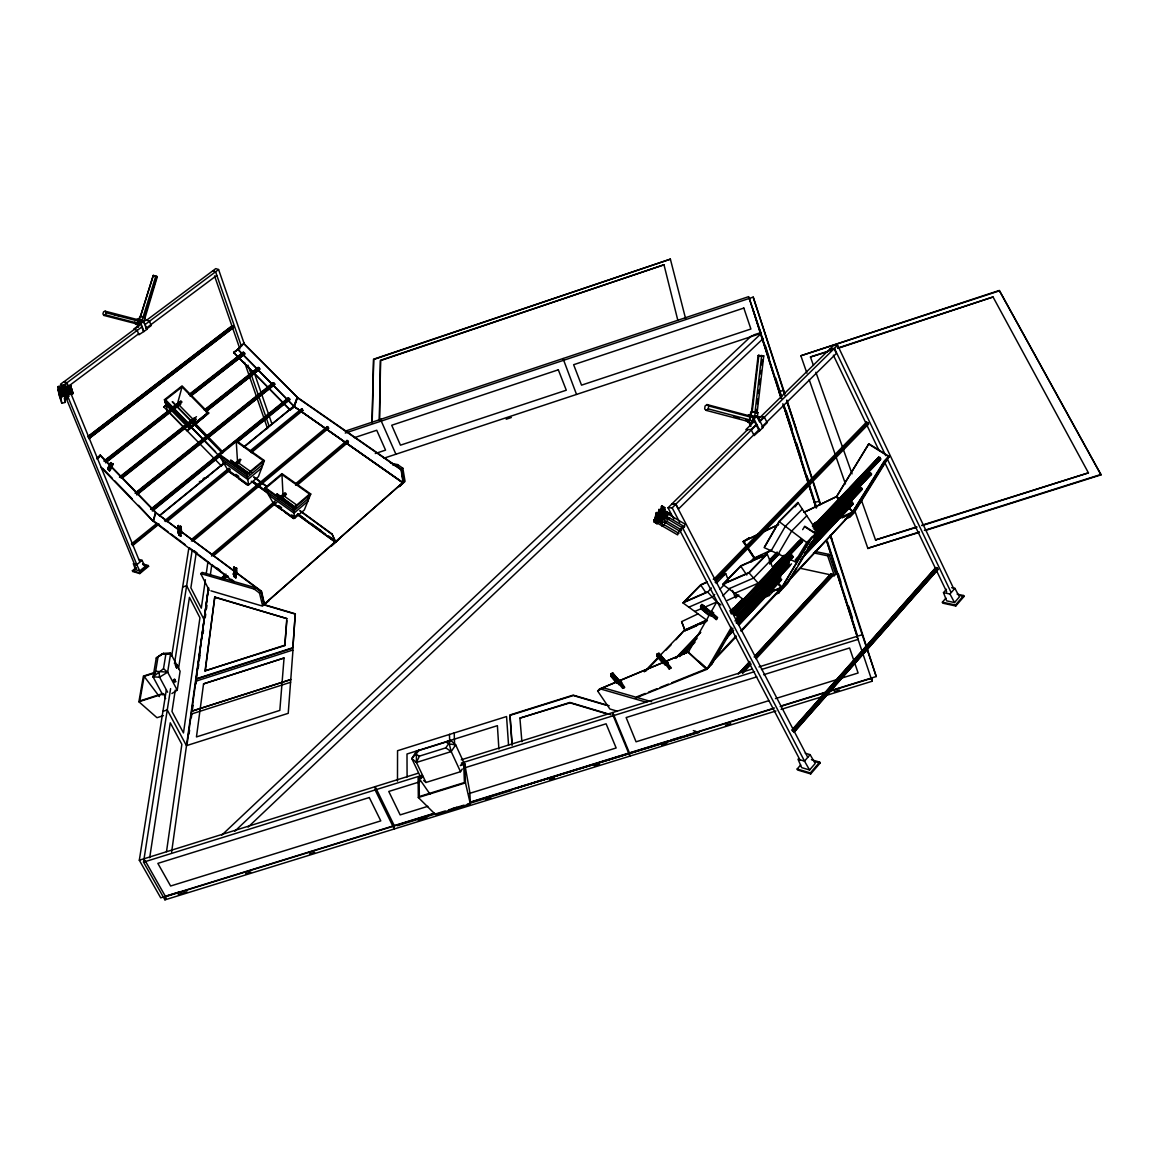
<?xml version="1.0" encoding="UTF-8"?>
<svg xmlns="http://www.w3.org/2000/svg" width="1159" height="1159" viewBox="0 0 1159 1159"><rect width="100%" height="100%" fill="white"/><g stroke="black" fill="none" stroke-linecap="round" stroke-linejoin="round"><path stroke-width="1.5" d="M397.479 781.094L397.551 750.713L506.555 716.537L508.569 745.367M381.297 419.123L381.268 421.079L395.914 454.241M379.355 419.746L380.442 360.29L663.991 264.774L380.587 360.594L379.5 420.08M372.025 422.499L373.56 359.203L670.38 259.152L373.691 359.507L372.169 422.818M399.276 486.534L403.115 482.868L401.13 469.83L297.284 397.667L294.067 406.795L290.127 409.996L294.314 406.577L297.544 397.465L401.376 469.598L403.404 482.912L399.276 486.534L403.115 482.868L293.72 406.229L243.767 446.896M335.777 541.615L402.854 482.579L335.777 541.615L328.533 536.371M57.95 389.554L58.167 386.541L61.818 385.585L62.296 387.077L58.631 388.033L59.703 396.769L57.95 389.554L58.414 391.047M58.979 392.829L59.196 389.815L62.861 388.859L63.325 390.351L59.66 391.307L60.732 400.029L58.979 392.829L59.457 394.306M63.644 391.597L65.15 396.364L65.049 402.419L61.76 403.289L60.225 393.104L63.89 392.148M60.485 397.595L60.225 393.104M196.161 679.203L208.388 588.135L196.161 679.203L292.865 648.098L295.255 613.806L262.89 604.245M292.865 648.098L295.255 613.806M284.824 645.577L286.809 618.573L214.763 597.015L205.056 670.844L284.824 645.577L286.838 620.688M60.413 393.437L60.558 391.539L71.626 388.598L71.858 389.308L60.717 392.235L60.485 391.51L60.833 393.365L71.959 390.453L71.626 388.598M749.627 419.833L749.974 416.95L748.337 415.559L707.004 404.549L705.034 406.07L704.672 408.997L706.295 410.402L747.656 421.325L749.627 419.833L708.279 408.881L706.295 410.402M750.25 416.052L750.713 412.068L755.233 411.894L757.885 412.59L757.406 416.574L751.191 415.617L751.655 411.633M747.555 422.108L750.076 420.21L750.51 416.545L748.424 414.792L753.35 417.298L752.915 420.963L750.409 422.861L745.483 420.34M758.131 355.552L751.481 412.126L757.117 412.546L763.767 355.914L758.131 355.552L763.767 355.914M752.22 411.778L758.884 355.147M755.045 411.996L761.695 355.32M754.77 415.878L755.233 411.894M756.784 409.344L756.378 412.879L757.117 412.546M757.406 404.042L758.029 398.739M758.652 393.437L759.073 389.902M759.696 384.6L760.318 379.297M760.941 373.995L761.347 370.46M761.97 365.157L762.593 359.855M708.279 408.881L708.627 405.94L707.004 404.549M205.244 671.191L214.763 597.015M203.549 683.868L196.45 736.936L279.826 710.395L284.056 658.008L203.549 683.868L284.071 658.022M775.922 710.989L164.94 899.848L165.418 896.4L144.947 860.311M171.619 852.082L208.577 587.627M210.301 575.299L211.822 564.462M189.076 733.821L189.583 730.242M191.322 717.74L191.815 714.161M192.568 708.801L193.06 705.223M196.045 683.781L196.537 680.217M198.276 667.714L198.783 664.136M199.522 658.776L200.029 655.197M203.013 633.756L203.506 630.192M205.244 617.675L205.737 614.111M206.49 608.75L206.983 605.172M166.505 851.677L181.847 744.339L170.272 722.81L149.685 857.761M205.375 579.761L201.318 608.171L190.873 587.816L196.248 552.626M206.143 574.429L207.91 561.999M171.894 693.546L177.24 690.199L180.094 671.249L170.648 653.357L163.52 653.314L156.262 658.008L153.075 676.87L162.724 694.864M175.27 690.098L171.996 711.496L183.484 732.923L199.942 617.776L189.424 597.334L178.529 668.685M462.282 769.011L460.514 771.706L425.961 782.47L416.472 762.448L416.356 751.307L419.37 750.119L411.807 758.566L421.297 778.544M164.94 899.848L143.528 862.151L170.59 688.634M174.458 663.788L192.191 550.032M163.854 896.878L160.724 897.848L139.312 860.224L166.316 689.996M171.662 656.269L188.888 547.743M177.24 690.199L167.649 672.162L170.648 653.357L162.043 653.908L156.262 658.008L163.52 653.314M684.462 526.693L684.882 524.056L662.05 510.467L660.282 514.886L667.671 519.681L669.612 517.957L684.462 526.693L683.187 528.214L667.294 518.696M163.491 668.757L167.649 672.162L159.58 677.189L153.075 676.87L163.491 668.757L165.809 654.473L170.648 653.357M659.254 514.248L656.342 512.539L654.763 521.608L677.624 534.893L679.319 530.735M664.527 522.043L680.405 531.561L682.1 527.403L680.84 528.91M153.075 676.87L155.625 671.293L158.03 656.994M667.859 514.335L667.497 516.421L662.847 513.379L663.107 511.829L667.859 514.335L666.613 515.856L661.861 513.365M163.405 715.654L156.987 717.711L138.892 701.76L143.397 676.103L154.784 672.423M155.509 672.698L144.136 676.378L139.833 700.934L162.955 693.502M665.092 517.696L664.73 519.783L660.065 516.755L660.355 515.204L665.092 517.696L663.846 519.218L660.673 517.551M662.354 507.758L662.513 506.831L663.716 508.569L661.905 507.555M663.745 513.278L664.759 507.555L661.832 505.831L659.659 515.335L662.6 517.059L660.934 515.48M663.643 511.148L664.759 507.555M662.34 521.043L661.963 523.144L657.312 520.101L657.588 518.551L662.34 521.043L661.079 522.564L656.342 520.072L657.588 518.551M659.167 510.916L658.993 511.843L659.761 510.177L660.963 511.916L659.167 510.916L659.761 510.177M656.342 512.539L654.14 522.043L657.081 523.767L655.414 522.202M681.666 530.04L666.845 521.318L664.904 523.042L657.515 518.261L659.297 513.843L658.037 515.364M660.282 514.886L661.832 505.831M657.515 518.261L659.08 509.192L656.892 518.696L659.833 520.42L658.167 518.841M656.414 514.263L656.255 515.19L657.023 513.524L658.211 515.262L656.414 514.263L657.023 513.524M654.763 521.608L656.53 517.189M193.654 424.426L207.606 412.923L182.035 386.932L177.559 403.491L172.546 407.461M100.876 467.251L153.031 521.101L155.668 512.119L100.282 455.11L96.791 458.631M264.469 604.23L268.801 600.521L264.469 604.23L261.528 591.249L155.726 512.626L153.365 521.376L234.002 582.006M138.979 319.276L139.877 316.393L144.962 318.059L144.064 320.942L139.5 319.58L153.292 275.393L157.305 276.697L144.962 318.059M153.292 275.393L140.413 316.566M157.305 276.697L155.726 276.248L142.05 320.406M144.542 315.929L156.871 276.494M103.788 315.407L105.339 314.828L106.02 312.713L105.15 311.177L103.6 311.757L102.919 313.872L103.788 315.407L135.849 323.694L137.385 323.144L138.066 321.057L137.197 319.551L105.15 311.177M135.675 324.259L137.617 323.549L138.472 320.913L137.37 318.986L139.587 319.565L140.688 321.478L139.833 324.114L137.878 324.824L135.675 324.259L134.574 322.332M297.255 397.175L243.752 343.484L297.255 397.175L293.835 406.316L289.808 409.735L233.712 352.495L237.783 349.41L293.835 406.316L289.808 409.735M264.411 460.616L258.399 476.711L248.62 484.853L227.787 469.917L218.863 454.792L236.219 440.666L264.411 460.616L247.099 474.958L248.62 484.853M262.021 463.774L263.223 460.659L236.248 441.565L220.051 454.748L221.818 457.66M107.946 469.207L108.685 467.338L110.308 469.004L109.569 470.873L107.946 469.207L109.569 470.873M110.598 465.223L111.93 465.02L110.598 465.223L109.221 469.018L108.062 467.83L110.467 462.934L112.423 464.629L113.292 463.948L110.062 470.482M109.975 465.005L110.96 462.542M108.366 467.12L109.801 468.844L111.467 464.542M110.815 468.613L112.829 463.47M110.308 469.004L110.656 468.164L109.801 468.844M111.93 465.02L112.597 464.208M111.25 466.947L110.351 468.135M310.757 494.024L304.295 510.018L294.56 518.363L273.263 503.107L264.672 488.113L281.941 473.64L310.757 494.024L293.531 508.743L294.56 518.363M307.628 498.732L309.569 494.082L281.97 474.553L265.86 488.069L267.57 490.967M166.606 404.723L163.709 407.07L166.186 405.143M415.893 754.364L419.442 756.117L445.809 747.859L450.851 740.514L455.675 744.846L464.933 764.94M416.472 762.448L451.199 751.583L455.675 744.846L449.257 743.919L445.636 741.89L450.851 740.514L416.356 751.307L411.807 758.566L416.472 762.448L419.442 756.117M221.079 465.585L163.781 406.91M59.964 390.047L61.833 389.554M62.064 391.568L60.833 393.365M60.992 393.321L61.21 391.785M62.253 395.074L62.035 396.595L62.253 395.074L72.771 393.002L72.669 391.872L61.528 394.799L61.441 396.726L73.003 393.727L72.669 391.872M709.424 613.922L700.558 606.548L701.919 604.476L711.148 612.14M700.558 606.548L701.919 604.476M700.659 608.374L708.497 614.878L700.659 608.374L701.832 606.983M711.742 615.226L711.09 615.907L709.351 614.458L711.8 611.459L713.567 612.879L712.292 614.647M711.191 612.532L711.8 611.459M711.09 615.907L712.35 614.14L717.059 618.066L716.219 619.572L711.51 615.646L712.35 614.14M712.061 615.081L713.567 612.879M716.219 619.572L717.595 617.515L712.901 613.575M815.009 534.024L817.37 531.59L797.899 502.499L779.051 521.521L764.114 547.57L795.161 561.738L801.014 555.683M765.056 546.382L779.37 521.449L796.943 503.701L795.117 506.845M796.103 505.585L797.899 502.499M771.17 550.786L785.353 526.316L802.332 509.149M720.884 604.94L716.668 602.086L688.33 652.097L706.947 669.207L731.401 627.251M735.023 621.036L737.732 616.371L789.322 562.057M723.303 643.39L711.872 663.962L706.744 669.38L635.262 698.124M725.128 640.275L731.488 629.366M737.863 618.471L742.412 610.677L736.443 621.919M732.807 628.149L711.872 663.962L708.12 667.41M778.254 554.016L791.64 531.097L806.78 515.769M773.357 579.036L777.935 571.315M780.05 567.939L786.179 557.436M802.665 529.663L804.781 526.273L815.675 533.343M795.161 561.738L806.722 542.557L812.647 536.472M775.038 594.625L778.326 593.191L787.468 583.513L820.514 528.968L810.967 538.312L778.544 593.002L811.358 538.645L860.181 487.273L861.499 487.707L861.803 489.779L809.648 544.933M784.295 585.078L778.326 593.191M813.56 536.675L815.385 533.647L804.491 526.577M782.6 587.932L787.091 583.194L796.262 568.04M798.102 565.013L820.123 528.649M804.36 512.09L836.479 496.689L868.859 443.767L889.214 456.472L854.473 512.22L849.88 517.059L845.012 519.333M804.1 512.365L836.726 496.443L868.859 443.767M845.751 507.888L851.184 501.876L852.473 502.311L852.792 504.353L800.999 559.232M860.181 487.273L855.95 492.024M818.92 529.866L871.525 474.074L869.366 472.35L865.136 477.117M814.748 528.823L880.405 459.703L880.101 457.559L878.754 457.124L849.721 487.939M889.214 456.472L884.752 461.181L849.735 516.566L884.36 460.876L888.547 456.487L854.791 510.684M707.033 669.062L709.178 666.425M657.776 515.06L658.384 514.321M660.529 511.713L661.123 510.989M663.875 507.628L663.107 509.294L661.746 508.497M655.357 521.593L653.821 520.304L663.614 508.41L665.165 509.714L663.078 512.249M657.356 516.03L653.821 520.304M659.442 513.495L663.614 508.41M660.644 513.567L663.774 509.757L663.194 508.873M654.14 522.043L654.748 521.318L657.704 522.912L657.081 523.767M656.892 518.696L657.501 517.957L660.442 519.681M659.659 515.335L660.268 514.596L663.223 516.19L662.6 517.059M656.052 521.622L657.312 520.101M659.833 520.42L660.456 519.551M662.137 526.389L664.064 524.679L678.884 533.372M664.904 523.042L666.845 521.318M667.671 519.681L669.612 517.957M662.818 526.2L664.064 524.679M819.688 762.115L820.05 763.115L810.706 773.922L810.344 772.937L819.688 762.115L811.445 759.71M945.918 598.145L942.397 602.187L942.702 603.158L955.784 605.998L955.48 605.027L963.694 595.538L957.146 594.147M955.784 605.998L963.984 596.508L963.694 595.538M809.576 769.982L804.505 761.115L798 759.203L801.666 767.62L809.576 769.982L815.183 763.491L810.127 754.654L805.244 753.234M946.468 589.236L943.498 592.64L946.657 600.855L954.509 602.55L959.42 596.871L954.9 588.337L951.669 587.656M810.706 773.922L797.522 769.982L797.16 768.996L800.666 764.969M804.505 761.115L810.127 754.654M943.498 592.64L949.96 594.016L954.9 588.337M863.267 651.416L865.657 648.721M908.54 600.275L910.916 597.58M937.443 568.127L938.037 569.388L793.915 732.43L793.234 731.126L937.443 568.127L935.327 568.055L792.321 729.533M794.393 731.604L938.037 569.388M936.081 567.461L791.829 730.344L793.234 731.126M665.165 509.714L663.774 509.757M742.6 673.408L751.162 664.15M756.045 658.848L833.089 575.53L832.481 574.328L830.583 574.256L754.741 656.153M800.84 568.403L834.364 575.661L835.697 574.227L829.004 554.379L814.849 551.438M738.834 673.321L749.844 661.441M738.24 674.132L749.25 662.238M754.147 656.95L831.235 573.691M756.595 656.052L760.261 652.082M800.608 608.475L804.274 604.52M741.963 672.177L750.525 662.934M755.407 657.646L832.481 574.328M813.517 552.857L827.671 555.813L829.004 554.379M846.331 518.218L849.576 516.697L853.589 512.423L842.897 502.905M853.85 512.191L849.735 516.566L854.212 512.51L843.158 502.673M742.412 610.677L737.617 615.762L742.818 611.01M713.785 659.587L735.979 636.001M740.92 630.757L781.601 587.512L771.72 591.843M788.366 580.326L852.792 511.843L785.049 584.759M710.51 664.02L736.4 636.494M741.325 631.249L780.775 589.308M735.951 620.311L789.395 563.853M815.501 536.284L861.499 487.707M828.555 522.767L831.032 520.145M746.396 610.069L750.119 606.143M766.099 589.062L768.576 586.44M783.484 570.692L787.207 566.765M824.469 527.591L826.946 524.969M736.834 621.63L791.496 563.839M810.127 544.136L862.31 488.968M736.371 622.397L789.772 565.94M736.544 622.745L739.022 620.123M743.977 614.878L758.841 599.16M812.111 542.832L819.543 534.965M824.498 529.735L839.362 514.002M736.371 623.296L780.818 576.284M807.968 547.57L851.184 501.876M737.167 622.76L739.63 620.137M744.571 614.922L759.377 599.261M764.317 594.045L779.123 578.37M812.43 543.136L819.833 535.299M826.005 528.779L839.58 514.422M754.335 605.635L756.813 603.028M816.255 540.123L819.964 536.197M836.059 519.16L839.768 515.233M727.823 634.263L732.749 629.047M737.689 623.817L780.891 578.095M804.346 553.263L852.473 502.311M726.215 638.174L733.618 630.337M738.558 625.107L781.731 579.355M802.709 557.146L853.285 503.557M724.549 640.246L733.169 631.09M739.341 624.556L781.267 580.137M734.038 614.878L791.148 554.726M814.734 529.88L869.366 472.35M736.052 613.053L752.191 596.059M754.668 593.451L774.531 572.532M777.008 569.924L790.67 555.538M815.487 529.402L819.21 525.476M822.933 521.55L840.304 503.252M842.796 500.645L862.644 479.725M735.385 615.4L792.495 555.219M814.835 531.677L870.699 472.8M737.515 615.429L793.35 556.523M816.936 531.662L871.525 474.074M740.775 612.3L792.872 557.334M742.861 611.387L747.83 606.143M750.322 603.52L768.953 583.832M772.691 579.906L787.598 564.158M821.151 528.75L831.09 518.247M834.813 514.321L852.213 495.951M730.88 611.155L742.05 599.435M773.053 566.867L784.223 555.147M812.749 525.186L815.226 522.579L817.312 522.984M730.46 612.111L742.861 599.073M772.647 567.794L783.803 556.059M812.343 526.085L816.066 522.187M731.184 612.184L800.623 539.21M813.024 526.186L878.754 457.124M730.721 612.995L798.899 541.34M813.763 525.708L847.229 490.547M740.398 603.839L742.89 601.231M773.893 568.634L778.862 563.419M731.315 614.024L801.985 539.703M813.154 527.968L880.101 457.559M819.587 521.811L822.064 519.218M737.124 608.968L740.847 605.056M775.559 568.533L780.529 563.317M733.459 614.067L802.868 541.021M814.009 529.286L880.941 458.848M734.226 613.575L802.361 541.861M762.579 598.261L769.214 595.509L774.922 589.496M675.914 658.355L700.804 632.321M734.4 597.175L736.892 594.581M769.257 560.739L776.718 552.93M689.272 645.563L694.255 640.362M770.112 560.999L772.589 558.392M679.652 656.617L697.081 638.392M735.646 598.015L738.138 595.407M770.474 561.55L777.95 553.741M684.317 652.937L691.778 645.128M770.098 563.115L778.79 554.002M656.849 656.139L663.412 663.354L656.849 656.139L658.182 655.023L669.207 669.004L669.714 668.468M683.853 653.908L695.052 642.187M769.663 564.042L779.601 553.625M669.207 669.004L671.22 667.845L667.555 663.383L666.483 663.832M619.065 680.985L688.634 651.778M709.351 614.458L710.612 612.691L701.383 605.027M662.991 663.542L664.324 662.412M664.411 662.064L665.73 660.949L660.195 654.965M670.713 668.381L667.019 663.948L665.309 665.063L663.948 663.412L665.657 662.296L658.428 653.575L656.936 654.212L657.747 655.197M665.107 662.209L666.816 661.094L668.192 662.716L667.555 663.383M663.948 663.412L665.657 662.296M664.672 662.397L666.816 661.094M665.309 665.063L665.947 664.397L664.585 662.745M676.378 657.37L700.022 632.655M769.692 559.811L777.153 552.003M708.497 614.878L709.656 613.488M730.894 610.387L733.154 608.04M616.66 683.086L617.95 682.014L612.024 674.886L610.735 675.958L616.66 683.086L617.544 682.173L622.687 688.345L624.585 687.244L620.34 680.739L618.718 681.811M622.687 688.345L624.585 687.244M656.936 654.212L658.935 653.039L666.179 661.76M658.269 654.661C660.673 651.865 658.355 656.255 657.457 653.676M657.269 655.951L658.182 655.023M644.303 671.814L684.462 630.134L705.874 620.746M751.148 560.927L753.654 558.334L771.532 549.946M645.94 670.974L658.5 657.95M666.019 650.127L671.047 644.911M676.059 639.71L684.462 630.134M751.525 561.362L754.016 558.768L762.144 554.958M734.864 593.249L758.218 583.209L772.836 568.055M97.139 458.356L100.282 455.11M612.024 674.886L610.836 674.103L612.213 673.509L619.196 681.912L617.573 682.97L618.892 684.563L619.529 683.911M618.892 684.563L620.514 683.491L624.078 687.765M681.622 621.63L685.143 630.815L681.622 621.63L698.254 613.763M746.439 601.666L722.694 584.397L749.004 572.894L767.229 554.031L776.168 576.371M770.04 561.057L753.611 578.051L728.779 588.83M795.262 559.869L797.595 557.465M713.654 579.442L866.526 422.079L867.903 422.716L868.54 424.049L715.103 582.209M867.903 422.716L715.06 580.181L715.784 581.572M618.051 681.651L619.341 680.579L613.01 673.625M618.457 681.492L619.341 680.579M619.196 681.912L617.573 682.97M618.312 681.97L620.34 680.739M751.51 561.898L753.509 559.84M612.213 673.509L612.72 672.988L619.703 681.391M610.836 674.103L612.126 674.524L613.415 673.451M616.762 711.032L609.851 708.989L597.653 690.996L599.145 689.446L603.231 687.765L651.677 701.717M754.509 558.812L743.093 541.63L757.798 534.429M743.745 541.239L749.366 537.819L743.745 541.239L745.599 544.107M597.653 690.996L603.231 687.765M722.694 584.397L740.789 565.809L767.229 554.031M740.746 566.186L723.868 583.542L749.047 572.503L766.056 554.915L740.746 566.186L746.787 575.009M714.741 594.495L712.234 597.059L688.852 607.171M719.725 589.38L724.708 584.266M722.767 595.856L729.982 588.453M707.396 620.659L682.955 602.883L707.714 592.061L711.394 587.99M716.117 583.47L725.722 573.633L728.46 580.442M682.955 602.883L700.804 584.716L707.033 581.948M707.091 582.253L700.731 585.078L684.071 602.043L707.787 591.684M759.319 429.352L678.45 509.047L675.885 504.122L671.727 504.064L747.584 429.67M761.898 426.816L836.349 353.452L834.074 348.714L829.873 348.975L759.159 418.327M759.102 430.684L753.292 419.051L757.349 415.849L763.144 427.468L754.118 435.596L751.09 429.54L745.86 429.67L754.089 421.601M751.09 429.54L756.088 424.643M763.144 427.468L762.332 427.497L767.157 422.731L764.158 416.704L759.319 421.456L756.537 415.878M673.872 519L668.019 507.801L672.177 507.859L675.784 504.324L807.722 757.276M675.885 504.122L756.914 424.527M759.478 421.992L834.074 348.714M837.609 345.31L833.408 345.57L830.25 348.656L834.466 348.395L837.609 345.31L953.799 588.83M753.292 419.051L757.349 415.849M668.019 507.801L671.626 504.266L675.784 504.324M866.526 422.079L866.439 424.107M867.816 424.745L868.54 424.049M248.113 827.106L763.332 338.399M234.683 831.351L760.318 334.343M221.659 835.233L751.756 335.603M187.222 430.815L208.75 413.039L182.064 385.889L164.433 399.725L167.475 410.677L187.222 430.815L208.75 413.039M335.241 541.775L264.73 603.81L335.241 542.079L297.588 514.495M268.801 600.753L264.252 604.737L261.253 591.481L155.726 512.626M297.588 514.799L335.473 542.151L331.981 533.922L300.21 510.728M210.952 590.829L262.687 606.157L259.5 593.002L260.949 591.742L255.646 587.787L202.173 572.387L200.739 573.604L209.228 590.308M402.839 468.222L405.056 481.42L403.767 482.564L401.521 469.366L402.839 468.222L397.624 464.614L390.569 463.151M200.739 573.604L254.198 589.047L255.646 587.787M392.785 465.02L396.32 465.759L397.624 464.614M301.673 408.721L302.586 410.692L301.673 408.721L249.895 451.054M307.787 501.369L294.009 513.162L268.613 494.994M298.182 513.77L294.502 516.928L291.633 514.871M235.857 577.935L234.509 570.069L236.682 568.2L235.842 568.924L234.06 566.997L233.886 572.85L235.176 574.821L233.336 574.4L233.93 573.893L234.118 576.631L235.857 577.935L236.233 572.85L235.625 573.372M236.19 567.823L236.103 573.546L236.958 572.821L236.682 568.2M236.291 573.879L236.175 574.763M234.118 576.631L234.437 573.459M309.569 494.082L293.502 507.801L265.86 488.069M309.265 497.704L293.778 510.96L266.642 491.575M220.5 578.776L225.976 574.111M221.036 578.645L225.15 575.139M221.934 579.457L226.048 575.951M234.77 574.676L234.002 569.692L235.349 569.344M223.658 579.21L227.772 575.704M233.336 574.4L233.886 572.85M234.987 571.923L234.379 572.445L234.06 566.997M833.089 575.53L832.437 576.081L830.583 574.256M211.561 554.567L275.378 500.833M278.131 498.5L285.027 492.691M295.617 483.752L347.048 440.449L347.961 441.072L348.41 442.057L296.994 485.404M211.503 556.088L274.9 502.644M279.044 499.167L285.94 493.357M295.588 485.215L347.961 441.072M213.386 555.929L276.769 502.484M281.84 498.182L286.403 494.357M261.659 467.99L247.794 479.507L222.963 461.746M191.481 539.514L327.273 426.613L328.171 427.236L328.62 428.222L192.887 541.195M191.409 541.021L328.171 427.236M263.223 460.659L247.07 474.045L220.051 454.748M263.035 464.31L247.447 477.233L220.92 458.283M180.5 536.356L180.167 532.546L179.152 533.734L177.935 532.821L178.544 532.314L178.805 535.081L180.992 535.951L180.587 526.2L179.732 526.91M139.746 570.938L136.776 564.694L133.314 563.68L135.56 569.692L139.746 570.938L145.02 566.577L142.064 560.333L138.602 559.333M132.401 570.735L139.384 572.821L148.193 565.534L148.584 566.302L139.79 573.589L132.792 571.488L132.401 570.735L136.168 567.62M136.776 564.694L142.064 560.333M177.935 532.821L177.979 525.766L180.225 527.273L180.587 526.2M180.167 531.778L180.775 531.271L180.746 533.169M179.297 533.039L179.254 527.302L178.399 528.011L179.297 533.039L179.659 531.967M180.63 531.938L181.485 531.228L181.079 526.563M132.792 571.488L136.559 568.388M178.805 535.081L180.992 535.951M180.167 526.65L179.732 527.664M156.972 523.317L131.46 543.89L132.691 545.57L159.087 524.013M133.213 543.658L135.994 541.398M132.807 544.513L157.827 524.085M164.535 520.84L228.917 468.207M234.509 463.643L240.101 459.065M165.433 521.507L229.801 468.859M235.393 464.281L241 459.703M250.793 451.691L302.557 409.344M181.441 508.453L184.238 506.164M188.439 502.731L191.235 500.442M194.031 498.153L198.232 494.719M201.029 492.43L228.989 469.554M258.356 445.534L261.152 443.245M270.945 435.248L273.741 432.959M283.52 424.947L286.316 422.658M290.518 419.225L293.314 416.936M296.11 414.661L298.906 412.372M166.968 521.695L230.293 469.859M235.885 465.281L240.072 461.847M251.271 452.691L303.021 410.329M327.273 426.613L327.273 427.961L328.62 428.222M159.391 515.596L223.774 463.165M153.031 521.101L138.472 505.324M159.42 515.9L224.658 462.76M243.781 447.215L294.024 406.302L237.928 349.323L233.625 352.669L237.783 349.41M224.049 463.542L221.297 466.034M152.148 510.192L219.457 455.646M236.291 441.999L289.576 398.812L288.084 398.001L150.641 509.294M153.147 509.917L216.211 458.805M238.638 440.623L283.477 404.274M286.287 401.999L289.75 399.696L289.576 398.812M152.38 511.076L219.659 456.516M237.885 441.738L289.75 399.696M151.278 509.308L288.736 397.972M160.695 502.224L163.491 499.949M173.314 491.996L176.11 489.721M178.921 487.461L208.359 463.6M233.582 443.173L236.393 440.898M240.594 437.494L243.39 435.219M246.201 432.944L277.044 407.968M97.197 458.819L99.442 457.008L97.24 458.761M207.606 412.923L191.264 425.99L165.592 399.826L182.035 386.932M206.085 415.299L189.395 428.787L165.824 404.752M135.038 493.183L273.06 382.745L274.538 383.557L274.726 384.44L136.762 494.965M135.661 493.183L273.712 382.702M140.905 489.547L143.716 487.302M146.541 485.041L171.88 464.759M187.367 452.372L190.177 450.112M192.988 447.867L195.813 445.607M198.624 443.346L202.839 439.971M207.07 436.595L222.557 424.194M239.449 410.677L242.26 408.417M245.085 406.172L273.234 383.629L273.06 382.745M136.516 494.082L274.538 383.557M137.544 493.821L176.95 462.253M179.761 460.007L182.586 457.747M185.397 455.501L205.1 439.71M207.91 437.465L229.033 420.543M231.843 418.298L274.726 384.44M121.97 477.754L150.235 455.386M153.06 453.155L185.57 427.425M191.235 422.948L195.465 419.587M206.78 410.648L259.717 369.199L259.544 368.316L258.066 367.519L204.317 410.011M122.593 477.754L186.208 427.396M189.033 425.165L196.103 419.558M205.998 411.735L259.717 369.199M119.449 477.102L184.513 425.672M187.338 423.426L194.408 417.834M120.072 477.102L185.15 425.643M187.975 423.412L196.465 416.689M204.955 409.982L258.703 367.475M121.115 476.871L123.941 474.639M126.766 472.394L143.73 458.978M160.695 445.563L163.52 443.332M166.345 441.086L183.31 427.671M210.185 406.432L222.905 396.364M242.695 380.703L258.24 368.417L258.066 367.519M120.927 477.986L185.991 426.512M188.816 424.266L195.885 418.674M205.795 410.837L259.544 368.316M112.423 464.629L113.292 463.948M290.112 409.764L294.125 406.606M347.048 440.449L347.048 441.782L348.41 442.057M103.904 461.05L169.243 410.025M172.083 407.794L180.601 401.144M189.12 394.48L243.1 352.322L244.563 353.118L244.752 354.002L190.8 396.204M104.513 461.05L169.866 409.996M172.705 407.765L181.224 401.115M189.757 394.451L243.738 352.278M106.99 459.732L118.348 450.851M133.966 438.653L136.805 436.436M139.645 434.219L151.003 425.339M165.201 414.241L169.46 410.909M176.559 405.36L179.399 403.144M202.115 385.396L217.733 373.198M229.091 364.317L231.93 362.101M234.77 359.884L243.289 353.22L243.1 352.322M105.368 461.934L170.706 410.851M173.546 408.634L182.064 401.97M190.598 395.306L244.563 353.118M106.425 461.731L123.462 448.403M126.302 446.186L170.301 411.778M177.399 406.229L180.239 404.013M190.177 396.233L244.752 354.002M105.614 462.832L170.924 411.749M173.763 409.533L180.862 403.984M233.698 327.36L88.982 438.595L233.698 327.36L233.365 326.389L231.974 325.882L87.693 436.813L232.495 325.65M90.953 435.61L96.661 431.22M115.234 416.936L122.361 411.445M140.934 397.16L152.351 388.381M165.201 378.486L168.055 376.298M170.909 374.096L176.617 369.707M195.19 355.422L208.04 345.541M220.891 335.646L232.307 326.867L231.974 325.882M89.475 438.392L89.069 437.407L233.365 326.389M138.95 333.575L68.395 386.309L66.947 382.76L64.18 381.63L139.152 325.795M146.15 328.2L216.704 275.465M143.47 331.387L140.268 322.912L143.325 320.637L147.048 329.315L138.906 334.806L137.226 330.402L133.734 329.098L140.34 324.187M145.397 326.186L146.498 329.113L151.163 325.636L149.511 321.231L146.02 319.956L142.528 322.564M140.268 322.912L143.861 320.84M146.353 320.42L215.777 268.598L218.587 269.54L244.39 344.223M66.57 382.905L63.788 381.775L60.456 384.266L63.238 385.396L66.57 382.905L139.674 561.579M66.947 382.76L141.804 326.983M218.587 269.54L144.846 324.723L143.325 320.637M63.542 385.469L65.179 385.281L63.542 385.469L67.526 398.58L68.077 396.508L65.672 388.931M68.714 396.436L67.077 396.639L68.714 396.436L64.962 384.947M64.035 395.277L62.861 388.859M765.824 530.576L778.674 524.419M743.093 541.63L759.145 533.922M763.969 531.619L778.413 524.679M821.905 526.331L826.787 524.042M838.16 518.71L852.792 511.843M765.389 553.437L770.271 551.162M841.796 517.653L853.183 512.321M842.216 517.74L853.589 512.423L849.576 516.697M727.417 600.391L738.862 595.089M756.928 413.039L757.885 412.59M713.263 579.167L716.378 577.79M722.608 575.023L725.722 573.633M719.811 576.602L724.578 574.487M704.773 620.891L685.389 630.018M741.007 604.984L744.295 603.535M772.3 591.249L782.18 586.903M740.442 605.577L747.033 602.68M686.49 629.873L706.251 621.21M777.066 590.163L780.355 588.714M686.794 630.09L696.675 625.759M699.964 624.31L706.555 621.427M777.385 590.395L780.673 588.946M694.748 611.459L701.036 608.765M704.179 607.432L716.755 602.043L707.714 592.061M611.344 673.582L612.72 672.988M610.735 675.958L617.066 682.926M620.673 682.723L621.673 682.303M667.135 663.165L668.192 662.716M619.123 684.071L620.514 683.491M665.527 664.571L667.019 663.948M616.066 682.043L599.333 689.185L615.777 682.347M619.355 680.681L662.122 662.89M665.411 661.528L688.432 651.952M636.928 696.791L645.23 693.444M648.547 692.111L656.849 688.765M660.166 687.432L668.468 684.085M671.785 682.752L704.991 669.38M135.661 320.116L137.197 319.551M208.49 476.74L203.347 478.45L203.042 480.478L199.362 481.695M345.368 431.105L748.714 296.632L781.224 398.595L779.051 391.771L783.31 390.38L784.44 393.741M345.281 433.06L753.205 297.11L784.715 393.379M354.408 437.667L376.733 430.25L385.556 450.127L375.299 453.517M753.336 335.038L759.753 332.952M383.803 458.24L761.376 333.241M506.193 419.225L511.336 417.515M1101.05 474.857L999.449 290.822L800.869 355.755L999.348 290.445L1101.05 474.857L926.244 530.214M827.627 351.742L810.445 356.986L830.931 350.264M837.754 348.019L993.031 296.965L1088.431 472.858L921.999 525.621M837.87 348.381L993.031 296.965M182.658 587.019L186.628 585.715L204.1 619.703M205.056 670.844L284.65 645.23M195.972 678.855L292.705 647.751M138.892 701.76L163.723 693.777L165.65 698.602M162.941 711.307L167.258 709.916L186.483 745.715M191.394 714.031L290.634 682.26M916.726 526.867L875.538 539.92L916.856 527.258M921.883 525.23L1088.431 472.858M919.261 531.995L867.845 548.279L919.391 532.387M924.404 530.373L1100.949 474.451M512.075 745.483L509.888 714.973L573.169 695.125L609.228 705.759M512.119 744.078L510.047 715.364L573.328 695.516L605.954 705.136M521.898 741.702L519.913 718.116L569.88 702.455L610.967 714.741M605.998 713.596L570.04 702.847L519.913 718.116M139.312 860.224L418.225 773.212M461.253 759.797L752.104 669.062M758.986 666.918L862.195 634.726L876.233 676.537L829.685 690.938M143.528 862.151L421.702 775.429M461.383 763.057L754.581 671.655M761.477 669.511L858.022 639.406L826.425 540.326M423.296 776.443L418.124 778.051L418.327 797.522L435.552 814.603L470.337 803.853L469.844 792.423L464.672 763.549L461.224 764.621M460.282 765.592L463.716 764.52L464.426 782.528L419.326 796.537L419.123 778.413L422.542 777.341M419.819 781.803L388.772 791.467L400.159 814.893L427.816 806.331M464.672 767.837L606.099 723.796L616.153 747.975L469.279 793.48M756.769 676.87L626.135 717.551L636.059 741.803L768.605 700.731M763.636 674.741L849.59 647.968L858.109 673.002L775.487 698.602M418.327 797.522L465.469 782.89L464.672 763.549M179.935 891.764L166.345 895.965M165.418 896.4L434.017 813.314M470.337 802.086L627.671 753.422M629.409 752.886L612.749 712.539L613.198 715.74L629.888 756.132L629.409 752.886L667.396 741.137M670.844 740.065L682.926 736.327M686.389 735.255L774.444 708.019M781.34 705.889L826.237 691.995M434.784 813.401L165.375 896.718L166.201 898.196M471.047 802.187L773.27 708.714M780.181 706.57L871.698 678.261L872.249 679.884M451.807 808.837L456.791 807.301M397.349 825.73L445.143 810.981M448.547 809.895L463.919 805.172M467.323 804.1L511.698 790.395M178.283 894.458L186.918 891.778M245.621 873.64L250.793 872.032M309.482 853.893L314.668 852.285M418.24 820.268L426.874 817.588M485.563 799.449L490.75 797.841M549.438 779.703L554.625 778.095M594.321 765.824L599.507 764.216M661.644 745.005L666.831 743.412M725.52 725.259L730.692 723.651M834.277 691.633L839.449 690.025M781.079 709.395L822.311 696.646M825.744 695.588L872.133 681.246L871.133 678.116M698.5 732.111L515.176 788.569L698.66 732.517L693.343 730.59M64.658 389.496L65.382 389.308M69.786 389.395L71.206 389.801L70.062 390.641L69.786 389.395L70.062 390.641M61.441 392.51L62.861 392.829M68.7 390.525L71.959 390.453M60.703 394.596L64.368 393.64M72.017 392.35L72.293 393.596L71.105 393.915L70.829 392.669L72.249 393.075M61.746 395.509L61.528 394.799L61.862 396.639L61.746 395.509L72.901 392.597M62.47 395.784L63.904 396.103L63.6 394.538M68.077 396.508L67.526 398.58M59.732 389.323L59.79 390.09L59.457 388.236L70.583 385.324L70.916 387.178L60.094 390.047M68.743 386.121L69.931 385.802L70.206 387.048L68.801 386.642M60.181 388.511L61.601 388.844M70.815 386.048L59.674 388.96L59.457 388.236M68.975 386.831L70.163 386.526M758.928 416.863L764.158 416.704M155.625 671.293L167.649 672.162M60.007 396.103L61.76 403.289M752.886 416.747L756.465 417.008M162.043 653.908L165.809 654.473M960.724 595.813L963.984 596.508M942.397 602.187L955.48 605.027M105.339 314.828L137.385 323.144M137.617 323.549L139.833 324.114M113.727 314.393L118.783 315.712M138.472 320.913L140.688 321.478M106.02 312.713L138.066 321.057M750.076 420.21L752.915 420.963M733.951 416.747L739.123 418.109M750.51 416.545L753.35 417.298M708.627 405.94L749.974 416.95M601.724 689.315L646.708 702.311M142.586 563.897L148.193 565.534M142.977 564.65L148.584 566.302M815.11 761.666L820.05 763.115M695.226 731.503L698.66 732.517M263.064 604.592L295.429 614.154M797.16 768.996L810.344 772.937M214.937 597.349L286.809 618.573M153.712 275.596L155.726 276.248M140.992 319.812L144.064 320.942M869.67 474.466L871.003 474.9M212.778 270.844L215.588 271.786L241.478 346.483M212.677 271.032L215.487 271.974M852.792 504.353L850.692 502.673M139.283 319.16L141.355 323.433M937.283 569.982L935.327 568.055M661.224 506.57L664.15 508.294M868.584 444.042L888.953 456.747L884.752 461.181M661.543 513.365L668.931 518.16M658.776 516.726L666.164 521.521M656.008 520.087L663.383 524.868M661.586 514.915L666.237 517.957M658.819 518.276L662.311 520.55M716.668 602.086L719.667 604.042M730.721 611.604L737.732 616.371M445.809 747.859L451.199 751.583L460.514 771.706M396.32 465.759L401.521 469.366M294.314 406.577L403.404 482.912M402.839 482.897L293.72 406.229M251.59 472.235L237.566 462.238L236.248 441.565M297.356 505.469L283.028 495.255L281.97 474.553M218.863 454.792L247.099 474.958M264.672 488.113L293.531 508.743M235.929 474.379L238.74 476.392M278.725 505.614L281.594 507.671M253.242 481.521L260.471 486.766M264.817 489.909L267.715 492.01M298.124 514.031L305.368 519.275M311.163 523.477L321.289 530.808M328.533 536.052L335.777 541.296M253.256 481.825L267.729 492.314M298.124 514.335L325.636 534.27M252.691 481.97L268.627 493.502M251.257 481.231L270.076 494.864M228.511 471.061L247.345 484.737M274.871 504.716L293.691 518.392M228.526 471.293L234.321 475.509M238.667 478.667L247.36 484.969M274.871 504.962L282.115 510.221M285.013 512.321L293.705 518.624M230.902 460.123L249.678 473.828M254.009 476.986L267.005 486.476M277.117 493.864L295.878 507.57M230.627 460.34L247.968 472.988M253.734 477.204L266.729 486.693M276.842 494.082L295.617 507.787M299.949 510.945L331.72 534.154M254.198 589.047L259.5 593.002M177.979 525.766L180.225 527.273M233.567 567.417L235.32 568.721M179.659 531.402L180.876 532.3M177.863 531.778L180.239 533.589M233.292 573.372L235.683 575.197M194.161 550.771L197.03 552.93M217.197 568.084L220.08 570.257M153.683 520.971L168.069 531.778M170.952 533.951L185.339 544.759M189.656 548.004L209.793 563.144M212.677 565.302L228.497 577.196M231.38 579.37L234.248 581.528M779.051 521.521L806.722 542.557M702.368 606.432L707.584 610.764M701.079 605.998L702.122 606.867M709.945 613.386L711.698 614.835M714.393 617.052L716.74 619.007M423.629 780.5L425.961 782.47M746.019 419.935L747.656 421.325M232.307 326.867L233.176 327.591M836.726 496.443L839.261 498.703M845.606 504.339L848.127 506.599M836.479 496.689L840.275 500.065M836.204 496.965L840.217 500.529M88.185 436.624L89.069 437.407M699.051 661.369L706.86 668.555M688.127 652.271L706.744 669.38M778.196 583.281L781.615 586.671M774.502 580.166L781.325 586.976M774.357 580.297L781.18 587.091M273.234 383.629L274.06 384.469M289.084 399.725L288.084 398.001M233.712 352.495L289.895 409.576M178.805 404.766L196.146 422.427M164.433 399.725L191.249 427.048M165.129 402.245L190.322 427.917M193.567 421.775L223.31 452.445M172.532 401.666L222.615 452.894M172.256 401.869L222.34 453.111M191.916 427.599L203.115 439.058M205.592 441.608L215.545 451.793M219.283 455.617L221.775 458.167M174.227 409.982L177.964 413.806M185.426 421.441L221.499 458.384M110.467 462.934L112.104 464.6M99.993 455.328L155.393 512.35M109.468 466.251L110.627 467.439M108.975 466.628L110.598 468.294M102.499 468.193L112.423 478.435M114.9 480.999L132.271 498.921M749.004 572.894L758.218 583.209M759.319 584.44L769.214 595.509M614.009 674.813L618.935 680.739M612.532 674.364L617.457 680.304M618.211 682.318L619.891 684.143M658.689 654.487L664.831 661.876M665.02 662.962L666.382 664.614M144.136 676.378L159.391 696.602M419.123 778.413L430.003 794.132M700.731 585.078L705.585 592.235M743.354 541.369L746.266 545.744M748.207 548.671L755.002 558.899M748.41 548.424L754.944 558.493M134.98 322.188L135.849 323.694M167.62 692.213L159.58 677.189L159.044 672.017M949.96 594.016L954.509 602.55M679.739 530.185L800.246 760.434M139.384 572.821L139.79 573.589M672.177 507.859L679.71 522.289M682.216 527.099L804.476 761.014M749.453 421.992L750.858 424.773M747.99 420.674L750.887 426.469M754.103 419.022L759.898 430.655M834.466 348.395L885.722 455.646M887.272 458.906L950.959 592.162M833.379 355.19L878.71 449.866M884.954 462.934L946.7 591.887M331.981 533.922L335.733 541.919M449.46 734.342L449.678 741.427M454.198 732.85L454.618 745.251M63.89 392.611L135.299 566.172M63.238 385.396L137.298 565.78M732.488 590.438L735.081 596.885M576.53 394.437L563.042 358.537M140.804 323.115L144.006 331.59M137.298 324.245L138.37 327.07M810.445 356.986L813.459 365.462M815.878 372.242L852.039 473.872M861.079 499.268L875.668 540.311M800.869 355.755L806.91 373.155M809.17 379.601L835.248 454.574M835.958 456.646L845.447 483.926M854.806 510.8L867.975 548.671M247.954 365.157L269.149 426.266M214.545 275.929L239.884 348.873M244.607 362.434L267.584 428.584M254.357 373.068L271.945 423.977M857.037 636.334L872.133 681.246M827.671 555.813L834.364 575.661M815.226 522.579L815.632 523.781M749.279 298.414L761.014 333.372M783.498 405.201L790.931 427.12M816.124 507.729L814.4 502.6L819.065 501.108L820.21 504.527L786.613 400.594M786.7 400.478L795.726 427.425M830.525 535.313L832.249 540.442M786.918 400.188L820.63 504.484M830.583 535.299L866.208 645.534M867.323 648.968L876.233 676.537M753.205 297.11L784.962 395.494M830.119 535.371L862.195 634.726M765.23 345.266L769.069 357.276M775.646 377.877L781.688 396.755M786.077 410.489L792.119 429.366M796.508 443.1L801.449 458.558M806.939 475.712L808.591 480.869M838.218 573.56L840.97 582.137M848.649 606.171L852.488 618.182M759.855 330.083L781.659 398.392M784.426 406.65L816.675 507.642M827.627 541.905L857.109 634.668M752.799 309.062L780.21 395.016M783.455 405.186L815.458 505.483M826.86 541.253L856.834 635.204M782.861 403.709L816.037 507.743M70.916 387.178L70.583 385.324M70.206 387.048L69.931 385.802M71.25 390.322L70.974 389.076M64.571 385.686L68.106 396.856M64.151 385.049L68.265 398.392M63.759 385.788L67.294 396.957M64.687 394.871L65.15 396.364M62.992 392.003L63.557 394.306M65.049 402.419L64.31 398.102M58.167 386.541L58.631 388.033M59.196 389.815L59.66 391.307M58.645 389.598L59.123 391.09M59.689 392.872L60.152 394.364M165.592 399.826L166.505 402.854M63.093 392.814L64.078 396.03M61.485 387.758L62.006 389.482M61.818 385.585L62.615 388.337M670.38 259.152L685.635 318.783M449.257 743.919L451.199 751.583M663.991 264.774L677.783 320.159M260.949 591.742L264.122 604.897M465.469 782.89L470.337 803.853M463.716 764.52L464.31 768.026M70.829 392.669L71.105 393.915M178.472 525.375L178.964 530.865M179.08 532.676L179.152 533.734M498.892 749.047L497.399 725.664L406.997 753.987L407.084 776.994M234.538 574.299L234.582 575.342M339.775 538.37L331.358 545.976L339.775 538.37M394.248 825.614L394.234 828.975L375.125 789.96L375.183 786.642L394.248 825.614M178.037 666.715L177.037 664.571L178.037 666.715M174.574 681.767C172.575 683.086 173.546 675.943 174.574 681.767M174.676 679.275L175.675 681.68L174.676 679.275M175.444 665.063L176.617 667.917L175.444 665.063M292.981 649.967L288.229 713.321L186.903 745.512L195.871 681.188L292.981 649.982M670.916 514.321L666.034 511.452L670.916 514.321M703.296 605.462L710.873 612.401L703.296 605.462M244.013 343.296L237.667 349.525L244.013 343.296M558.319 369.808L391.713 425.252L400.463 445.172L566.287 390.206L558.319 369.808M743.832 308.062L573.633 364.708L581.528 385.15L750.902 329.011L743.832 308.062M290.837 679.507L191.771 711.191L290.866 679.551M369.286 797.537L157.856 863.383L170.619 886.012L380.789 820.891L369.286 797.537M738.051 616.052L730.141 610.88L738.051 616.052"/></g></svg>
